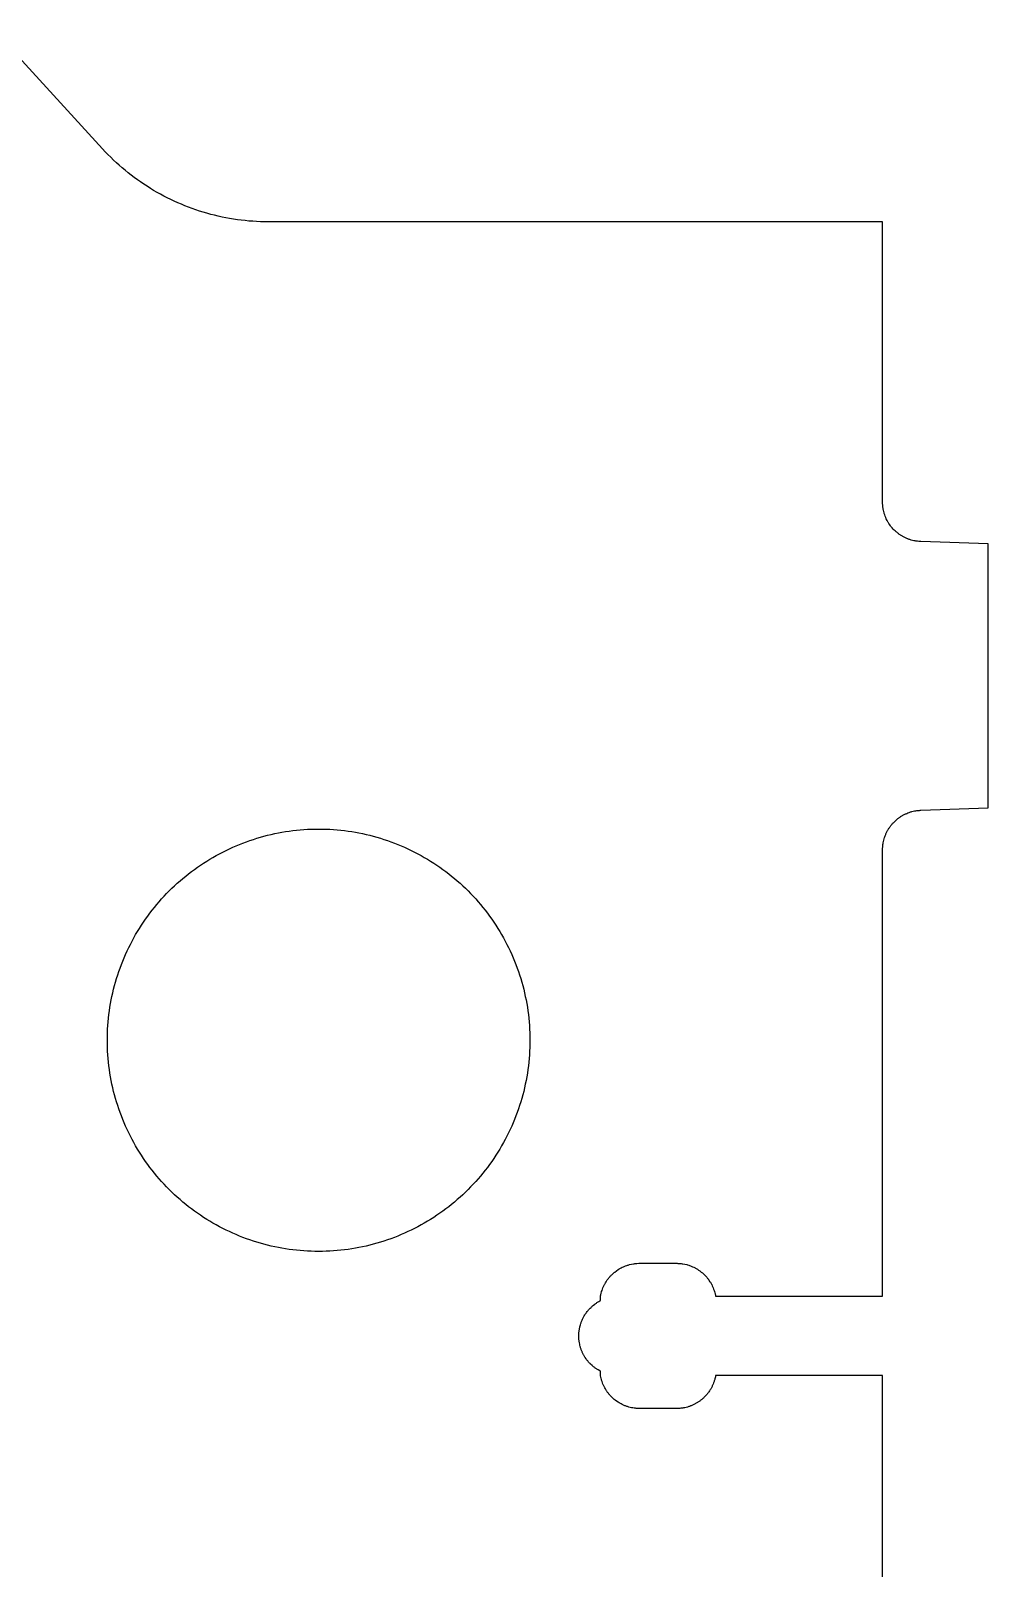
# Model space of a CAD drawing. Header units: metres. Extents: x 0 to 334, y 0 to 488.
# Drawn here: x 297.9 to 334.1, y 427 to 485.2 of the extents above; entities that cross this region are included whole.
import ezdxf

# ---------------------------------------------------------------- set-up
doc = ezdxf.new("R2010")
doc.units = ezdxf.units.M

msp = doc.modelspace()

# ---------------------------------------------------------------- linework, layer by layer
for p, q in [((300.573, 480.762), (296.475, 485.238)), ((300.673, 480.653), (300.573, 480.762)), ((300.775, 480.548), (300.673, 480.653)), ((300.879, 480.444), (300.775, 480.548)), ((300.984, 480.342), (300.879, 480.444)), ((301.092, 480.241), (300.984, 480.342)), ((301.2, 480.143), (301.092, 480.241)), ((301.312, 480.047), (301.2, 480.143)), ((301.424, 479.952), (301.312, 480.047)), ((301.538, 479.859), (301.424, 479.952)), ((301.653, 479.769), (301.538, 479.859)), ((301.771, 479.68), (301.653, 479.769)), ((301.889, 479.593), (301.771, 479.68)), ((302.009, 479.509), (301.889, 479.593)), ((302.131, 479.426), (302.009, 479.509)), ((302.254, 479.346), (302.131, 479.426)), ((302.378, 479.268), (302.254, 479.346)), ((302.504, 479.191), (302.378, 479.268)), ((302.631, 479.117), (302.504, 479.191)), ((302.759, 479.046), (302.631, 479.117)), ((302.889, 478.977), (302.759, 479.046)), ((303.019, 478.909), (302.889, 478.977)), ((303.15, 478.844), (303.019, 478.909)), ((303.283, 478.781), (303.15, 478.844)), ((303.417, 478.721), (303.283, 478.781)), ((303.553, 478.663), (303.417, 478.721)), ((303.688, 478.607), (303.553, 478.663)), ((303.825, 478.554), (303.688, 478.607)), ((303.963, 478.503), (303.825, 478.554)), ((304.102, 478.454), (303.963, 478.503)), ((304.241, 478.408), (304.102, 478.454)), ((304.382, 478.364), (304.241, 478.408)), ((304.522, 478.323), (304.382, 478.364)), ((304.664, 478.284), (304.522, 478.323)), ((304.807, 478.248), (304.664, 478.284)), ((304.949, 478.214), (304.807, 478.248)), ((305.093, 478.183), (304.949, 478.214)), ((305.236, 478.153), (305.093, 478.183)), ((305.381, 478.127), (305.236, 478.153)), ((305.526, 478.103), (305.381, 478.127)), ((305.672, 478.081), (305.526, 478.103)), ((305.817, 478.062), (305.672, 478.081)), ((305.963, 478.046), (305.817, 478.062)), ((306.109, 478.031), (305.963, 478.046)), ((306.256, 478.021), (306.109, 478.031)), ((306.402, 478.012), (306.256, 478.021)), ((306.55, 478.005), (306.402, 478.012)), ((306.696, 478.001), (306.55, 478.005)), ((306.843, 478), (306.696, 478.001)), ((330.1, 478), (306.843, 478)), ((330.1, 467.389), (330.1, 478)), ((330.101, 467.362), (330.1, 467.389)), ((330.101, 467.336), (330.101, 467.362)), ((330.103, 467.31), (330.101, 467.336)), ((330.104, 467.283), (330.103, 467.31)), ((330.105, 467.258), (330.104, 467.283)), ((330.111, 467.205), (330.105, 467.258)), ((330.114, 467.18), (330.111, 467.205)), ((330.118, 467.153), (330.114, 467.18)), ((330.123, 467.128), (330.118, 467.153)), ((330.128, 467.102), (330.123, 467.128)), ((330.133, 467.076), (330.128, 467.102)), ((330.145, 467.025), (330.133, 467.076)), ((330.158, 466.975), (330.145, 467.025)), ((330.166, 466.949), (330.158, 466.975)), ((330.174, 466.925), (330.166, 466.949)), ((330.182, 466.899), (330.174, 466.925)), ((330.199, 466.851), (330.182, 466.899)), ((330.209, 466.826), (330.199, 466.851)), ((330.22, 466.802), (330.209, 466.826)), ((330.229, 466.778), (330.22, 466.802)), ((330.24, 466.754), (330.229, 466.778)), ((330.275, 466.684), (330.24, 466.754)), ((330.301, 466.639), (330.275, 466.684)), ((330.314, 466.615), (330.301, 466.639)), ((330.328, 466.594), (330.314, 466.615)), ((330.342, 466.571), (330.328, 466.594)), ((330.371, 466.528), (330.342, 466.571)), ((330.402, 466.485), (330.371, 466.528)), ((330.418, 466.465), (330.402, 466.485)), ((330.451, 466.424), (330.418, 466.465)), ((330.468, 466.404), (330.451, 466.424)), ((330.503, 466.365), (330.468, 466.404)), ((330.539, 466.327), (330.503, 466.365)), ((330.577, 466.291), (330.539, 466.327)), ((330.616, 466.256), (330.577, 466.291)), ((330.636, 466.239), (330.616, 466.256)), ((330.677, 466.206), (330.636, 466.239)), ((330.697, 466.19), (330.677, 466.206)), ((330.719, 466.175), (330.697, 466.19)), ((330.739, 466.159), (330.719, 466.175)), ((330.761, 466.145), (330.739, 466.159)), ((330.783, 466.13), (330.761, 466.145)), ((330.805, 466.116), (330.783, 466.13)), ((330.85, 466.089), (330.805, 466.116)), ((330.873, 466.076), (330.85, 466.089)), ((330.896, 466.063), (330.873, 466.076)), ((330.966, 466.028), (330.896, 466.063)), ((330.99, 466.018), (330.966, 466.028)), ((331.014, 466.008), (330.99, 466.018)), ((331.038, 465.997), (331.014, 466.008)), ((331.062, 465.988), (331.038, 465.997)), ((331.087, 465.979), (331.062, 465.988)), ((331.111, 465.97), (331.087, 465.979)), ((331.137, 465.962), (331.111, 465.97)), ((331.161, 465.954), (331.137, 465.962)), ((331.187, 465.946), (331.161, 465.954)), ((331.237, 465.933), (331.187, 465.946)), ((331.288, 465.921), (331.237, 465.933)), ((331.313, 465.916), (331.288, 465.921)), ((331.34, 465.911), (331.313, 465.916)), ((331.365, 465.906), (331.34, 465.911)), ((331.392, 465.902), (331.365, 465.906)), ((331.417, 465.899), (331.392, 465.902)), ((331.47, 465.894), (331.417, 465.899)), ((331.495, 465.892), (331.47, 465.894)), ((331.521, 465.891), (331.495, 465.892)), ((331.548, 465.889), (331.521, 465.891)), ((334.1, 465.8), (331.548, 465.889)), ((334.1, 455.8), (334.1, 465.8)), ((330.697, 455.41), (330.719, 455.426)), ((330.719, 455.426), (330.739, 455.44)), ((330.739, 455.44), (330.761, 455.455)), ((330.761, 455.455), (330.783, 455.47)), ((330.783, 455.47), (330.805, 455.483)), ((330.805, 455.483), (330.85, 455.511)), ((330.85, 455.511), (330.873, 455.523)), ((330.873, 455.523), (330.896, 455.536)), ((330.896, 455.536), (330.966, 455.571)), ((330.966, 455.571), (330.99, 455.582)), ((330.99, 455.582), (331.014, 455.593)), ((331.014, 455.593), (331.062, 455.612)), ((331.062, 455.612), (331.111, 455.63)), ((331.111, 455.63), (331.137, 455.639)), ((331.137, 455.639), (331.161, 455.646)), ((331.161, 455.646), (331.187, 455.653)), ((331.187, 455.653), (331.212, 455.661)), ((331.212, 455.661), (331.313, 455.685)), ((331.313, 455.685), (331.34, 455.689)), ((331.34, 455.689), (331.365, 455.693)), ((331.365, 455.693), (331.392, 455.697)), ((331.392, 455.697), (331.417, 455.7)), ((331.417, 455.7), (331.47, 455.706)), ((331.47, 455.706), (331.495, 455.708)), ((331.495, 455.708), (331.521, 455.71)), ((331.521, 455.71), (331.548, 455.711)), ((331.548, 455.711), (334.1, 455.8)), ((307.087, 454.825), (307.224, 454.853)), ((307.224, 454.853), (307.36, 454.879)), ((307.36, 454.879), (307.498, 454.901)), ((307.498, 454.901), (307.637, 454.922)), ((307.637, 454.922), (307.775, 454.94)), ((307.775, 454.94), (307.914, 454.956)), ((307.914, 454.956), (308.053, 454.97)), ((308.053, 454.97), (308.192, 454.98)), ((308.192, 454.98), (308.331, 454.989)), ((308.331, 454.989), (308.471, 454.995)), ((308.471, 454.995), (308.61, 454.999)), ((308.61, 454.999), (308.75, 455)), ((308.75, 455), (308.89, 454.999)), ((308.89, 454.999), (309.029, 454.995)), ((309.029, 454.995), (309.169, 454.989)), ((309.169, 454.989), (309.308, 454.98)), ((309.308, 454.98), (309.447, 454.97)), ((309.447, 454.97), (309.586, 454.956)), ((309.586, 454.956), (309.725, 454.94)), ((309.725, 454.94), (309.863, 454.922)), ((309.863, 454.922), (310.002, 454.901)), ((310.002, 454.901), (310.14, 454.879)), ((310.14, 454.879), (310.276, 454.853)), ((310.276, 454.853), (310.413, 454.825)), ((330.229, 454.822), (330.24, 454.846)), ((330.24, 454.846), (330.275, 454.916)), ((330.275, 454.916), (330.288, 454.939)), ((330.288, 454.939), (330.301, 454.962)), ((330.301, 454.962), (330.328, 455.007)), ((330.328, 455.007), (330.342, 455.028)), ((330.342, 455.028), (330.356, 455.051)), ((330.356, 455.051), (330.371, 455.072)), ((330.371, 455.072), (330.387, 455.094)), ((330.387, 455.094), (330.402, 455.114)), ((330.402, 455.114), (330.418, 455.136)), ((330.418, 455.136), (330.435, 455.156)), ((330.435, 455.156), (330.451, 455.176)), ((330.451, 455.176), (330.468, 455.196)), ((330.468, 455.196), (330.485, 455.216)), ((330.485, 455.216), (330.503, 455.234)), ((330.503, 455.234), (330.521, 455.254)), ((330.521, 455.254), (330.558, 455.291)), ((330.558, 455.291), (330.636, 455.361)), ((330.636, 455.361), (330.656, 455.378)), ((330.656, 455.378), (330.677, 455.394)), ((330.677, 455.394), (330.697, 455.41)), ((305.369, 454.25), (305.496, 454.309)), ((305.496, 454.309), (305.624, 454.364)), ((305.624, 454.364), (305.753, 454.417)), ((305.753, 454.417), (305.883, 454.469)), ((305.883, 454.469), (306.014, 454.518)), ((306.014, 454.518), (306.146, 454.564)), ((306.146, 454.564), (306.278, 454.608)), ((306.278, 454.608), (306.411, 454.65)), ((306.411, 454.65), (306.545, 454.69)), ((306.545, 454.69), (306.68, 454.728)), ((306.68, 454.728), (306.814, 454.763)), ((306.814, 454.763), (306.95, 454.795)), ((306.95, 454.795), (307.087, 454.825)), ((310.413, 454.825), (310.55, 454.795)), ((310.55, 454.795), (310.686, 454.763)), ((310.686, 454.763), (310.82, 454.728)), ((310.82, 454.728), (310.955, 454.69)), ((310.955, 454.69), (311.089, 454.65)), ((311.089, 454.65), (311.222, 454.608)), ((311.222, 454.608), (311.354, 454.564)), ((311.354, 454.564), (311.486, 454.518)), ((311.486, 454.518), (311.617, 454.469)), ((311.617, 454.469), (311.747, 454.417)), ((311.747, 454.417), (311.876, 454.364)), ((311.876, 454.364), (312.004, 454.309)), ((312.004, 454.309), (312.131, 454.25)), ((330.101, 454.264), (330.103, 454.29)), ((330.101, 454.238), (330.101, 454.264)), ((330.103, 454.29), (330.104, 454.316)), ((330.104, 454.316), (330.105, 454.343)), ((330.105, 454.343), (330.108, 454.368)), ((330.108, 454.368), (330.114, 454.421)), ((330.114, 454.421), (330.118, 454.446)), ((330.118, 454.446), (330.123, 454.473)), ((330.123, 454.473), (330.133, 454.523)), ((330.133, 454.523), (330.145, 454.574)), ((330.145, 454.574), (330.158, 454.625)), ((330.158, 454.625), (330.174, 454.676)), ((330.174, 454.676), (330.182, 454.7)), ((330.182, 454.7), (330.199, 454.749)), ((330.199, 454.749), (330.209, 454.773)), ((330.209, 454.773), (330.22, 454.798)), ((330.22, 454.798), (330.229, 454.822)), ((304.276, 453.632), (304.393, 453.709)), ((304.393, 453.709), (304.511, 453.784)), ((304.511, 453.784), (304.63, 453.857)), ((304.63, 453.857), (304.75, 453.928)), ((304.75, 453.928), (304.871, 453.997)), ((304.871, 453.997), (304.994, 454.063)), ((304.994, 454.063), (305.118, 454.128)), ((305.118, 454.128), (305.243, 454.19)), ((305.243, 454.19), (305.369, 454.25)), ((312.131, 454.25), (312.257, 454.19)), ((312.257, 454.19), (312.382, 454.128)), ((312.382, 454.128), (312.506, 454.063)), ((312.506, 454.063), (312.629, 453.997)), ((312.629, 453.997), (312.75, 453.928)), ((312.75, 453.928), (312.87, 453.857)), ((312.87, 453.857), (312.989, 453.784)), ((312.989, 453.784), (313.107, 453.709)), ((313.107, 453.709), (313.224, 453.632)), ((330.1, 454.212), (330.101, 454.238)), ((330.1, 437.3), (330.1, 454.212)), ((303.502, 453.038), (303.607, 453.128)), ((303.607, 453.128), (303.716, 453.217)), ((303.716, 453.217), (303.825, 453.304)), ((303.825, 453.304), (303.936, 453.389)), ((303.936, 453.389), (304.048, 453.472)), ((304.048, 453.472), (304.161, 453.553)), ((304.161, 453.553), (304.276, 453.632)), ((313.224, 453.632), (313.339, 453.553)), ((313.339, 453.553), (313.452, 453.472)), ((313.452, 453.472), (313.564, 453.389)), ((313.564, 453.389), (313.675, 453.304)), ((313.675, 453.304), (313.784, 453.217)), ((313.784, 453.217), (313.893, 453.128)), ((313.893, 453.128), (313.998, 453.038)), ((302.899, 452.456), (302.995, 452.558)), ((302.995, 452.558), (303.093, 452.657)), ((303.093, 452.657), (303.192, 452.755)), ((303.192, 452.755), (303.294, 452.851)), ((303.294, 452.851), (303.396, 452.945)), ((303.396, 452.945), (303.502, 453.038)), ((313.998, 453.038), (314.104, 452.945)), ((314.104, 452.945), (314.206, 452.851)), ((314.206, 452.851), (314.308, 452.755)), ((314.308, 452.755), (314.407, 452.657)), ((314.407, 452.657), (314.505, 452.558)), ((314.505, 452.558), (314.601, 452.456)), ((302.446, 451.925), (302.533, 452.034)), ((302.533, 452.034), (302.622, 452.143)), ((302.622, 452.143), (302.712, 452.248)), ((302.712, 452.248), (302.805, 452.354)), ((302.805, 452.354), (302.899, 452.456)), ((314.601, 452.456), (314.695, 452.354)), ((314.695, 452.354), (314.788, 452.248)), ((314.788, 452.248), (314.878, 452.143)), ((314.878, 452.143), (314.967, 452.034)), ((314.967, 452.034), (315.054, 451.925)), ((301.966, 451.239), (302.041, 451.357)), ((302.041, 451.357), (302.118, 451.474)), ((302.118, 451.474), (302.197, 451.589)), ((302.197, 451.589), (302.278, 451.702)), ((302.278, 451.702), (302.361, 451.814)), ((302.361, 451.814), (302.446, 451.925)), ((315.054, 451.925), (315.139, 451.814)), ((315.139, 451.814), (315.222, 451.702)), ((315.222, 451.702), (315.303, 451.589)), ((315.303, 451.589), (315.382, 451.474)), ((315.382, 451.474), (315.459, 451.357)), ((315.459, 451.357), (315.534, 451.239)), ((301.687, 450.756), (301.753, 450.879)), ((301.753, 450.879), (301.822, 451)), ((301.822, 451), (301.893, 451.12)), ((301.893, 451.12), (301.966, 451.239)), ((315.534, 451.239), (315.607, 451.12)), ((315.607, 451.12), (315.678, 451)), ((315.678, 451), (315.747, 450.879)), ((315.747, 450.879), (315.813, 450.756)), ((301.386, 450.126), (301.441, 450.254)), ((301.441, 450.254), (301.5, 450.381)), ((301.5, 450.381), (301.56, 450.507)), ((301.56, 450.507), (301.622, 450.632)), ((301.622, 450.632), (301.687, 450.756)), ((315.813, 450.756), (315.878, 450.632)), ((315.878, 450.632), (315.94, 450.507)), ((315.94, 450.507), (316, 450.381)), ((316, 450.381), (316.059, 450.254)), ((316.059, 450.254), (316.114, 450.126)), ((301.142, 449.472), (301.186, 449.604)), ((301.186, 449.604), (301.232, 449.736)), ((301.232, 449.736), (301.281, 449.867)), ((301.281, 449.867), (301.333, 449.997)), ((301.333, 449.997), (301.386, 450.126)), ((316.114, 450.126), (316.167, 449.997)), ((316.167, 449.997), (316.219, 449.867)), ((316.219, 449.867), (316.268, 449.736)), ((316.268, 449.736), (316.314, 449.604)), ((316.314, 449.604), (316.358, 449.472)), ((300.987, 448.936), (301.022, 449.07)), ((301.022, 449.07), (301.06, 449.205)), ((301.06, 449.205), (301.1, 449.339)), ((301.1, 449.339), (301.142, 449.472)), ((316.358, 449.472), (316.4, 449.339)), ((316.4, 449.339), (316.44, 449.205)), ((316.44, 449.205), (316.478, 449.07)), ((316.478, 449.07), (316.513, 448.936)), ((300.871, 448.39), (300.897, 448.526)), ((300.897, 448.526), (300.925, 448.663)), ((300.925, 448.663), (300.955, 448.8)), ((300.955, 448.8), (300.987, 448.936)), ((316.513, 448.936), (316.545, 448.8)), ((316.545, 448.8), (316.575, 448.663)), ((316.575, 448.663), (316.603, 448.526)), ((316.603, 448.526), (316.629, 448.39)), ((300.794, 447.836), (300.81, 447.975)), ((300.81, 447.975), (300.828, 448.113)), ((300.828, 448.113), (300.849, 448.252)), ((300.849, 448.252), (300.871, 448.39)), ((316.629, 448.39), (316.651, 448.252)), ((316.651, 448.252), (316.672, 448.113)), ((316.672, 448.113), (316.69, 447.975)), ((316.69, 447.975), (316.706, 447.836)), ((300.751, 447.14), (300.755, 447.279)), ((300.755, 447.279), (300.761, 447.419)), ((300.761, 447.419), (300.77, 447.558)), ((300.77, 447.558), (300.78, 447.697)), ((300.78, 447.697), (300.794, 447.836)), ((316.706, 447.836), (316.72, 447.697)), ((316.72, 447.697), (316.73, 447.558)), ((316.73, 447.558), (316.739, 447.419)), ((316.739, 447.419), (316.745, 447.279)), ((316.745, 447.279), (316.749, 447.14)), ((300.75, 447), (300.751, 447.14)), ((300.751, 446.86), (300.75, 447)), ((300.755, 446.721), (300.751, 446.86)), ((300.761, 446.581), (300.755, 446.721)), ((316.745, 446.721), (316.739, 446.581)), ((316.749, 446.86), (316.745, 446.721)), ((316.749, 447.14), (316.75, 447)), ((316.75, 447), (316.749, 446.86)), ((300.77, 446.442), (300.761, 446.581)), ((300.78, 446.303), (300.77, 446.442)), ((300.794, 446.164), (300.78, 446.303)), ((300.81, 446.025), (300.794, 446.164)), ((316.706, 446.164), (316.69, 446.025)), ((316.72, 446.303), (316.706, 446.164)), ((316.73, 446.442), (316.72, 446.303)), ((316.739, 446.581), (316.73, 446.442)), ((300.828, 445.887), (300.81, 446.025)), ((300.849, 445.748), (300.828, 445.887)), ((300.871, 445.61), (300.849, 445.748)), ((300.897, 445.474), (300.871, 445.61)), ((316.629, 445.61), (316.603, 445.474)), ((316.651, 445.748), (316.629, 445.61)), ((316.672, 445.887), (316.651, 445.748)), ((316.69, 446.025), (316.672, 445.887)), ((300.925, 445.337), (300.897, 445.474)), ((300.955, 445.2), (300.925, 445.337)), ((300.987, 445.064), (300.955, 445.2)), ((301.022, 444.93), (300.987, 445.064)), ((316.513, 445.064), (316.478, 444.93)), ((316.545, 445.2), (316.513, 445.064)), ((316.575, 445.337), (316.545, 445.2)), ((316.603, 445.474), (316.575, 445.337)), ((301.06, 444.795), (301.022, 444.93)), ((301.1, 444.661), (301.06, 444.795)), ((301.142, 444.528), (301.1, 444.661)), ((301.186, 444.396), (301.142, 444.528)), ((301.232, 444.264), (301.186, 444.396)), ((316.314, 444.396), (316.268, 444.264)), ((316.358, 444.528), (316.314, 444.396)), ((316.4, 444.661), (316.358, 444.528)), ((316.44, 444.795), (316.4, 444.661)), ((316.478, 444.93), (316.44, 444.795)), ((301.281, 444.133), (301.232, 444.264)), ((301.333, 444.003), (301.281, 444.133)), ((301.386, 443.874), (301.333, 444.003)), ((301.441, 443.746), (301.386, 443.874)), ((316.114, 443.874), (316.059, 443.746)), ((316.167, 444.003), (316.114, 443.874)), ((316.219, 444.133), (316.167, 444.003)), ((316.268, 444.264), (316.219, 444.133)), ((301.5, 443.619), (301.441, 443.746)), ((301.56, 443.493), (301.5, 443.619)), ((301.622, 443.368), (301.56, 443.493)), ((301.687, 443.244), (301.622, 443.368)), ((301.753, 443.121), (301.687, 443.244)), ((315.813, 443.244), (315.747, 443.121)), ((315.878, 443.368), (315.813, 443.244)), ((315.94, 443.493), (315.878, 443.368)), ((316, 443.619), (315.94, 443.493)), ((316.059, 443.746), (316, 443.619)), ((301.822, 443), (301.753, 443.121)), ((301.893, 442.88), (301.822, 443)), ((301.966, 442.761), (301.893, 442.88)), ((302.041, 442.643), (301.966, 442.761)), ((302.118, 442.526), (302.041, 442.643)), ((315.459, 442.643), (315.382, 442.526)), ((315.534, 442.761), (315.459, 442.643)), ((315.607, 442.88), (315.534, 442.761)), ((315.678, 443), (315.607, 442.88)), ((315.747, 443.121), (315.678, 443)), ((302.197, 442.411), (302.118, 442.526)), ((302.278, 442.298), (302.197, 442.411)), ((302.361, 442.186), (302.278, 442.298)), ((302.446, 442.075), (302.361, 442.186)), ((302.533, 441.966), (302.446, 442.075)), ((315.054, 442.075), (314.967, 441.966)), ((315.139, 442.186), (315.054, 442.075)), ((315.222, 442.298), (315.139, 442.186)), ((315.303, 442.411), (315.222, 442.298)), ((315.382, 442.526), (315.303, 442.411)), ((302.622, 441.857), (302.533, 441.966)), ((302.712, 441.752), (302.622, 441.857)), ((302.805, 441.646), (302.712, 441.752)), ((302.899, 441.544), (302.805, 441.646)), ((302.995, 441.442), (302.899, 441.544)), ((314.601, 441.544), (314.505, 441.442)), ((314.695, 441.646), (314.601, 441.544)), ((314.788, 441.752), (314.695, 441.646)), ((314.878, 441.857), (314.788, 441.752)), ((314.967, 441.966), (314.878, 441.857)), ((303.093, 441.343), (302.995, 441.442)), ((303.192, 441.245), (303.093, 441.343)), ((303.294, 441.149), (303.192, 441.245)), ((303.396, 441.055), (303.294, 441.149)), ((303.502, 440.962), (303.396, 441.055)), ((303.607, 440.872), (303.502, 440.962)), ((303.716, 440.783), (303.607, 440.872)), ((313.893, 440.872), (313.784, 440.783)), ((313.998, 440.962), (313.893, 440.872)), ((314.104, 441.055), (313.998, 440.962)), ((314.206, 441.149), (314.104, 441.055)), ((314.308, 441.245), (314.206, 441.149)), ((314.407, 441.343), (314.308, 441.245)), ((314.505, 441.442), (314.407, 441.343)), ((303.825, 440.696), (303.716, 440.783)), ((303.936, 440.611), (303.825, 440.696)), ((304.048, 440.528), (303.936, 440.611)), ((304.161, 440.447), (304.048, 440.528)), ((304.276, 440.368), (304.161, 440.447)), ((304.393, 440.291), (304.276, 440.368)), ((304.511, 440.216), (304.393, 440.291)), ((313.107, 440.291), (312.989, 440.216)), ((313.224, 440.368), (313.107, 440.291)), ((313.339, 440.447), (313.224, 440.368)), ((313.452, 440.528), (313.339, 440.447)), ((313.564, 440.611), (313.452, 440.528)), ((313.675, 440.696), (313.564, 440.611)), ((313.784, 440.783), (313.675, 440.696)), ((304.63, 440.143), (304.511, 440.216)), ((304.75, 440.072), (304.63, 440.143)), ((304.871, 440.003), (304.75, 440.072)), ((304.994, 439.937), (304.871, 440.003)), ((305.118, 439.872), (304.994, 439.937)), ((305.243, 439.81), (305.118, 439.872)), ((305.369, 439.75), (305.243, 439.81)), ((305.496, 439.691), (305.369, 439.75)), ((312.131, 439.75), (312.004, 439.691)), ((312.257, 439.81), (312.131, 439.75)), ((312.382, 439.872), (312.257, 439.81)), ((312.506, 439.937), (312.382, 439.872)), ((312.629, 440.003), (312.506, 439.937)), ((312.75, 440.072), (312.629, 440.003)), ((312.87, 440.143), (312.75, 440.072)), ((312.989, 440.216), (312.87, 440.143)), ((305.624, 439.636), (305.496, 439.691)), ((305.753, 439.583), (305.624, 439.636)), ((305.883, 439.531), (305.753, 439.583)), ((306.014, 439.482), (305.883, 439.531)), ((306.146, 439.436), (306.014, 439.482)), ((306.278, 439.392), (306.146, 439.436)), ((306.411, 439.35), (306.278, 439.392)), ((306.545, 439.31), (306.411, 439.35)), ((306.68, 439.272), (306.545, 439.31)), ((306.814, 439.237), (306.68, 439.272)), ((306.95, 439.205), (306.814, 439.237)), ((307.087, 439.175), (306.95, 439.205)), ((307.224, 439.147), (307.087, 439.175)), ((307.36, 439.121), (307.224, 439.147)), ((307.498, 439.099), (307.36, 439.121)), ((310.14, 439.121), (310.002, 439.099)), ((310.276, 439.147), (310.14, 439.121)), ((310.413, 439.175), (310.276, 439.147)), ((310.55, 439.205), (310.413, 439.175)), ((310.686, 439.237), (310.55, 439.205)), ((310.82, 439.272), (310.686, 439.237)), ((310.955, 439.31), (310.82, 439.272)), ((311.089, 439.35), (310.955, 439.31)), ((311.222, 439.392), (311.089, 439.35)), ((311.354, 439.436), (311.222, 439.392)), ((311.486, 439.482), (311.354, 439.436)), ((311.617, 439.531), (311.486, 439.482)), ((311.747, 439.583), (311.617, 439.531)), ((311.876, 439.636), (311.747, 439.583)), ((312.004, 439.691), (311.876, 439.636)), ((307.637, 439.078), (307.498, 439.099)), ((307.775, 439.06), (307.637, 439.078)), ((307.914, 439.044), (307.775, 439.06)), ((308.053, 439.03), (307.914, 439.044)), ((308.192, 439.02), (308.053, 439.03)), ((308.331, 439.011), (308.192, 439.02)), ((308.471, 439.005), (308.331, 439.011)), ((308.61, 439.001), (308.471, 439.005)), ((308.75, 439), (308.61, 439.001)), ((308.89, 439.001), (308.75, 439)), ((309.029, 439.005), (308.89, 439.001)), ((309.169, 439.011), (309.029, 439.005)), ((309.308, 439.02), (309.169, 439.011)), ((309.447, 439.03), (309.308, 439.02)), ((309.586, 439.044), (309.447, 439.03)), ((309.725, 439.06), (309.586, 439.044)), ((309.863, 439.078), (309.725, 439.06)), ((310.002, 439.099), (309.863, 439.078)), ((320.667, 438.532), (320.692, 438.535)), ((320.692, 438.535), (320.719, 438.539)), ((320.719, 438.539), (320.744, 438.542)), ((320.744, 438.542), (320.771, 438.544)), ((320.771, 438.544), (320.796, 438.547)), ((320.796, 438.547), (320.874, 438.55)), ((320.874, 438.55), (322.326, 438.55)), ((322.326, 438.55), (322.352, 438.549)), ((322.352, 438.549), (322.404, 438.547)), ((322.404, 438.547), (322.43, 438.544)), ((322.43, 438.544), (322.456, 438.542)), ((322.456, 438.542), (322.481, 438.539)), ((322.481, 438.539), (322.507, 438.535)), ((322.507, 438.535), (322.533, 438.532)), ((319.692, 437.94), (319.708, 437.961)), ((319.708, 437.961), (319.725, 437.981)), ((319.725, 437.981), (319.74, 438.002)), ((319.74, 438.002), (319.757, 438.021)), ((319.757, 438.021), (319.774, 438.041)), ((319.774, 438.041), (319.791, 438.061)), ((319.791, 438.061), (319.81, 438.079)), ((319.81, 438.079), (319.827, 438.099)), ((319.827, 438.099), (319.846, 438.117)), ((319.846, 438.117), (319.883, 438.152)), ((319.883, 438.152), (319.922, 438.188)), ((319.922, 438.188), (319.941, 438.204)), ((319.941, 438.204), (319.962, 438.221)), ((319.962, 438.221), (320.023, 438.268)), ((320.023, 438.268), (320.088, 438.312)), ((320.088, 438.312), (320.133, 438.339)), ((320.133, 438.339), (320.2, 438.377)), ((320.2, 438.377), (320.247, 438.4)), ((320.247, 438.4), (320.294, 438.422)), ((320.294, 438.422), (320.318, 438.433)), ((320.318, 438.433), (320.342, 438.442)), ((320.342, 438.442), (320.366, 438.452)), ((320.366, 438.452), (320.415, 438.47)), ((320.415, 438.47), (320.439, 438.478)), ((320.439, 438.478), (320.465, 438.485)), ((320.465, 438.485), (320.489, 438.493)), ((320.489, 438.493), (320.515, 438.5)), ((320.515, 438.5), (320.591, 438.518)), ((320.591, 438.518), (320.667, 438.532)), ((322.533, 438.532), (322.609, 438.518)), ((322.609, 438.518), (322.686, 438.5)), ((322.686, 438.5), (322.711, 438.493)), ((322.711, 438.493), (322.76, 438.478)), ((322.76, 438.478), (322.785, 438.47)), ((322.785, 438.47), (322.834, 438.452)), ((322.834, 438.452), (322.858, 438.442)), ((322.858, 438.442), (322.882, 438.433)), ((322.882, 438.433), (322.906, 438.422)), ((322.906, 438.422), (322.953, 438.4)), ((322.953, 438.4), (322.977, 438.389)), ((322.977, 438.389), (322.999, 438.377)), ((322.999, 438.377), (323.022, 438.364)), ((323.022, 438.364), (323.067, 438.339)), ((323.067, 438.339), (323.09, 438.325)), ((323.09, 438.325), (323.111, 438.312)), ((323.111, 438.312), (323.134, 438.297)), ((323.134, 438.297), (323.155, 438.282)), ((323.155, 438.282), (323.176, 438.268)), ((323.176, 438.268), (323.197, 438.252)), ((323.197, 438.252), (323.238, 438.221)), ((323.238, 438.221), (323.258, 438.204)), ((323.258, 438.204), (323.278, 438.188)), ((323.278, 438.188), (323.317, 438.152)), ((323.317, 438.152), (323.354, 438.117)), ((323.354, 438.117), (323.373, 438.099)), ((323.373, 438.099), (323.391, 438.079)), ((323.391, 438.079), (323.408, 438.061)), ((323.408, 438.061), (323.443, 438.021)), ((323.443, 438.021), (323.46, 438.002)), ((323.46, 438.002), (323.476, 437.981)), ((323.476, 437.981), (323.492, 437.961)), ((323.492, 437.961), (323.508, 437.94)), ((319.431, 437.352), (319.436, 437.377)), ((319.436, 437.377), (319.441, 437.401)), ((319.441, 437.401), (319.462, 437.478)), ((319.462, 437.478), (319.478, 437.526)), ((319.478, 437.526), (319.495, 437.575)), ((319.495, 437.575), (319.515, 437.624)), ((319.515, 437.624), (319.524, 437.647)), ((319.524, 437.647), (319.535, 437.672)), ((319.535, 437.672), (319.546, 437.695)), ((319.546, 437.695), (319.569, 437.742)), ((319.569, 437.742), (319.581, 437.765)), ((319.581, 437.765), (319.606, 437.81)), ((319.606, 437.81), (319.634, 437.854)), ((319.634, 437.854), (319.648, 437.876)), ((319.648, 437.876), (319.662, 437.897)), ((319.662, 437.897), (319.678, 437.919)), ((319.678, 437.919), (319.692, 437.94)), ((323.508, 437.94), (323.566, 437.854)), ((323.566, 437.854), (323.58, 437.832)), ((323.58, 437.832), (323.593, 437.81)), ((323.593, 437.81), (323.606, 437.787)), ((323.606, 437.787), (323.619, 437.765)), ((323.619, 437.765), (323.631, 437.742)), ((323.631, 437.742), (323.654, 437.695)), ((323.654, 437.695), (323.665, 437.672)), ((323.665, 437.672), (323.676, 437.647)), ((323.676, 437.647), (323.686, 437.624)), ((323.686, 437.624), (323.705, 437.575)), ((323.705, 437.575), (323.723, 437.526)), ((323.723, 437.526), (323.738, 437.478)), ((323.738, 437.478), (323.752, 437.427)), ((323.752, 437.427), (323.758, 437.401)), ((323.758, 437.401), (323.764, 437.377)), ((323.764, 437.377), (323.77, 437.352)), ((318.955, 436.769), (318.972, 436.789)), ((318.972, 436.789), (318.989, 436.808)), ((318.989, 436.808), (319.007, 436.827)), ((319.007, 436.827), (319.024, 436.846)), ((319.024, 436.846), (319.062, 436.883)), ((319.062, 436.883), (319.081, 436.9)), ((319.081, 436.9), (319.1, 436.918)), ((319.1, 436.918), (319.119, 436.936)), ((319.119, 436.936), (319.14, 436.952)), ((319.14, 436.952), (319.159, 436.969)), ((319.159, 436.969), (319.2, 437)), ((319.2, 437), (319.222, 437.016)), ((319.222, 437.016), (319.242, 437.031)), ((319.242, 437.031), (319.264, 437.046)), ((319.264, 437.046), (319.286, 437.06)), ((319.286, 437.06), (319.308, 437.073)), ((319.308, 437.073), (319.353, 437.101)), ((319.353, 437.101), (319.397, 437.126)), ((319.397, 437.126), (319.421, 437.138)), ((319.421, 437.3), (319.426, 437.325)), ((319.421, 437.138), (319.421, 437.3)), ((319.426, 437.325), (319.431, 437.352)), ((323.77, 437.352), (323.774, 437.325)), ((323.774, 437.325), (323.779, 437.3)), ((323.779, 437.3), (330.1, 437.3)), ((318.641, 436.147), (318.661, 436.224)), ((318.661, 436.224), (318.677, 436.272)), ((318.677, 436.272), (318.685, 436.298)), ((318.685, 436.298), (318.693, 436.322)), ((318.693, 436.322), (318.703, 436.347)), ((318.703, 436.347), (318.713, 436.37)), ((318.713, 436.37), (318.723, 436.395)), ((318.723, 436.395), (318.744, 436.441)), ((318.744, 436.441), (318.779, 436.512)), ((318.779, 436.512), (318.805, 436.557)), ((318.805, 436.557), (318.832, 436.602)), ((318.832, 436.602), (318.846, 436.623)), ((318.846, 436.623), (318.875, 436.666)), ((318.875, 436.666), (318.891, 436.688)), ((318.891, 436.688), (318.922, 436.729)), ((318.922, 436.729), (318.938, 436.749)), ((318.938, 436.749), (318.955, 436.769)), ((318.6, 435.813), (318.603, 435.891)), ((318.6, 435.787), (318.6, 435.813)), ((318.603, 435.709), (318.6, 435.787)), ((318.603, 435.891), (318.604, 435.917)), ((318.604, 435.683), (318.603, 435.709)), ((318.604, 435.917), (318.606, 435.942)), ((318.606, 435.657), (318.604, 435.683)), ((318.606, 435.942), (318.609, 435.969)), ((318.609, 435.631), (318.606, 435.657)), ((318.609, 435.969), (318.612, 435.994)), ((318.612, 435.605), (318.609, 435.631)), ((318.612, 435.994), (318.616, 436.021)), ((318.616, 436.021), (318.62, 436.046)), ((318.62, 436.046), (318.63, 436.097)), ((318.63, 436.097), (318.635, 436.123)), ((318.635, 436.123), (318.641, 436.147)), ((318.616, 435.58), (318.612, 435.605)), ((318.62, 435.554), (318.616, 435.58)), ((318.635, 435.478), (318.62, 435.554)), ((318.641, 435.452), (318.635, 435.478)), ((318.654, 435.401), (318.641, 435.452)), ((318.661, 435.377), (318.654, 435.401)), ((318.669, 435.352), (318.661, 435.377)), ((318.685, 435.303), (318.669, 435.352)), ((318.693, 435.278), (318.685, 435.303)), ((318.713, 435.229), (318.693, 435.278)), ((318.723, 435.206), (318.713, 435.229)), ((318.733, 435.182), (318.723, 435.206)), ((318.744, 435.158), (318.733, 435.182)), ((318.768, 435.111), (318.744, 435.158)), ((318.779, 435.089), (318.768, 435.111)), ((318.792, 435.065), (318.779, 435.089)), ((318.805, 435.043), (318.792, 435.065)), ((318.818, 435.021), (318.805, 435.043)), ((318.832, 434.999), (318.818, 435.021)), ((318.846, 434.977), (318.832, 434.999)), ((318.875, 434.934), (318.846, 434.977)), ((318.891, 434.913), (318.875, 434.934)), ((318.906, 434.892), (318.891, 434.913)), ((318.922, 434.871), (318.906, 434.892)), ((318.938, 434.852), (318.922, 434.871)), ((318.955, 434.831), (318.938, 434.852)), ((318.972, 434.812), (318.955, 434.831)), ((319.007, 434.772), (318.972, 434.812)), ((319.024, 434.754), (319.007, 434.772)), ((319.043, 434.735), (319.024, 434.754)), ((319.1, 434.682), (319.043, 434.735)), ((319.119, 434.665), (319.1, 434.682)), ((319.14, 434.648), (319.119, 434.665)), ((319.159, 434.632), (319.14, 434.648)), ((319.18, 434.615), (319.159, 434.632)), ((319.2, 434.6), (319.18, 434.615)), ((319.222, 434.584), (319.2, 434.6)), ((319.242, 434.569), (319.222, 434.584)), ((319.264, 434.555), (319.242, 434.569)), ((319.286, 434.54), (319.264, 434.555)), ((319.308, 434.526), (319.286, 434.54)), ((319.33, 434.513), (319.308, 434.526)), ((319.397, 434.475), (319.33, 434.513)), ((319.421, 434.463), (319.397, 434.475)), ((319.421, 434.3), (319.421, 434.463)), ((319.436, 434.224), (319.421, 434.3)), ((319.441, 434.198), (319.436, 434.224)), ((319.455, 434.147), (319.441, 434.198)), ((319.462, 434.123), (319.455, 434.147)), ((319.47, 434.098), (319.462, 434.123)), ((319.478, 434.073), (319.47, 434.098)), ((319.495, 434.024), (319.478, 434.073)), ((319.515, 433.976), (319.495, 434.024)), ((319.524, 433.952), (319.515, 433.976)), ((319.535, 433.929), (319.524, 433.952)), ((319.546, 433.904), (319.535, 433.929)), ((319.558, 433.882), (319.546, 433.904)), ((319.581, 433.835), (319.558, 433.882)), ((323.643, 433.882), (323.619, 433.835)), ((323.654, 433.904), (323.643, 433.882)), ((323.665, 433.929), (323.654, 433.904)), ((323.676, 433.952), (323.665, 433.929)), ((323.686, 433.976), (323.676, 433.952)), ((323.705, 434.024), (323.686, 433.976)), ((323.723, 434.073), (323.705, 434.024)), ((323.73, 434.098), (323.723, 434.073)), ((323.738, 434.123), (323.73, 434.098)), ((323.745, 434.147), (323.738, 434.123)), ((323.752, 434.173), (323.745, 434.147)), ((323.77, 434.249), (323.752, 434.173)), ((323.779, 434.3), (323.77, 434.249)), ((330.1, 434.3), (323.779, 434.3)), ((330.1, 417.389), (330.1, 434.3)), ((319.606, 433.79), (319.581, 433.835)), ((319.62, 433.768), (319.606, 433.79)), ((319.634, 433.746), (319.62, 433.768)), ((319.648, 433.724), (319.634, 433.746)), ((319.662, 433.702), (319.648, 433.724)), ((319.678, 433.681), (319.662, 433.702)), ((319.692, 433.66), (319.678, 433.681)), ((319.708, 433.64), (319.692, 433.66)), ((319.725, 433.619), (319.708, 433.64)), ((319.74, 433.599), (319.725, 433.619)), ((319.757, 433.578), (319.74, 433.599)), ((319.774, 433.559), (319.757, 433.578)), ((319.791, 433.539), (319.774, 433.559)), ((319.81, 433.521), (319.791, 433.539)), ((319.827, 433.502), (319.81, 433.521)), ((319.864, 433.465), (319.827, 433.502)), ((319.883, 433.447), (319.864, 433.465)), ((319.902, 433.43), (319.883, 433.447)), ((319.941, 433.396), (319.902, 433.43)), ((319.982, 433.363), (319.941, 433.396)), ((320.023, 433.332), (319.982, 433.363)), ((320.088, 433.288), (320.023, 433.332)), ((323.134, 433.303), (323.111, 433.288)), ((323.155, 433.317), (323.134, 433.303)), ((323.176, 433.332), (323.155, 433.317)), ((323.197, 433.348), (323.176, 433.332)), ((323.218, 433.363), (323.197, 433.348)), ((323.238, 433.38), (323.218, 433.363)), ((323.258, 433.396), (323.238, 433.38)), ((323.278, 433.413), (323.258, 433.396)), ((323.298, 433.43), (323.278, 433.413)), ((323.317, 433.447), (323.298, 433.43)), ((323.336, 433.465), (323.317, 433.447)), ((323.373, 433.502), (323.336, 433.465)), ((323.408, 433.539), (323.373, 433.502)), ((323.443, 433.578), (323.408, 433.539)), ((323.46, 433.599), (323.443, 433.578)), ((323.476, 433.619), (323.46, 433.599)), ((323.492, 433.64), (323.476, 433.619)), ((323.508, 433.66), (323.492, 433.64)), ((323.522, 433.681), (323.508, 433.66)), ((323.552, 433.724), (323.522, 433.681)), ((323.566, 433.746), (323.552, 433.724)), ((323.58, 433.768), (323.566, 433.746)), ((323.593, 433.79), (323.58, 433.768)), ((323.606, 433.812), (323.593, 433.79)), ((323.619, 433.835), (323.606, 433.812)), ((320.133, 433.261), (320.088, 433.288)), ((320.2, 433.223), (320.133, 433.261)), ((320.247, 433.199), (320.2, 433.223)), ((320.294, 433.178), (320.247, 433.199)), ((320.318, 433.168), (320.294, 433.178)), ((320.342, 433.157), (320.318, 433.168)), ((320.366, 433.148), (320.342, 433.157)), ((320.391, 433.139), (320.366, 433.148)), ((320.415, 433.131), (320.391, 433.139)), ((320.439, 433.122), (320.415, 433.131)), ((320.465, 433.114), (320.439, 433.122)), ((320.489, 433.107), (320.465, 433.114)), ((320.54, 433.094), (320.489, 433.107)), ((320.591, 433.082), (320.54, 433.094)), ((320.642, 433.072), (320.591, 433.082)), ((320.692, 433.064), (320.642, 433.072)), ((320.719, 433.061), (320.692, 433.064)), ((320.744, 433.058), (320.719, 433.061)), ((320.771, 433.056), (320.744, 433.058)), ((320.796, 433.054), (320.771, 433.056)), ((320.822, 433.052), (320.796, 433.054)), ((320.874, 433.05), (320.822, 433.052)), ((322.326, 433.05), (320.874, 433.05)), ((322.378, 433.052), (322.326, 433.05)), ((322.404, 433.054), (322.378, 433.052)), ((322.43, 433.056), (322.404, 433.054)), ((322.456, 433.058), (322.43, 433.056)), ((322.481, 433.061), (322.456, 433.058)), ((322.507, 433.064), (322.481, 433.061)), ((322.533, 433.068), (322.507, 433.064)), ((322.559, 433.072), (322.533, 433.068)), ((322.609, 433.082), (322.559, 433.072)), ((322.66, 433.094), (322.609, 433.082)), ((322.711, 433.107), (322.66, 433.094)), ((322.735, 433.114), (322.711, 433.107)), ((322.76, 433.122), (322.735, 433.114)), ((322.785, 433.131), (322.76, 433.122)), ((322.81, 433.139), (322.785, 433.131)), ((322.834, 433.148), (322.81, 433.139)), ((322.858, 433.157), (322.834, 433.148)), ((322.882, 433.168), (322.858, 433.157)), ((322.906, 433.178), (322.882, 433.168)), ((322.953, 433.199), (322.906, 433.178)), ((322.977, 433.211), (322.953, 433.199)), ((322.999, 433.223), (322.977, 433.211)), ((323.022, 433.235), (322.999, 433.223)), ((323.067, 433.261), (323.022, 433.235)), ((323.09, 433.274), (323.067, 433.261)), ((323.111, 433.288), (323.09, 433.274))]:
    msp.add_line(p, q)

doc.saveas('drawing.dxf')
